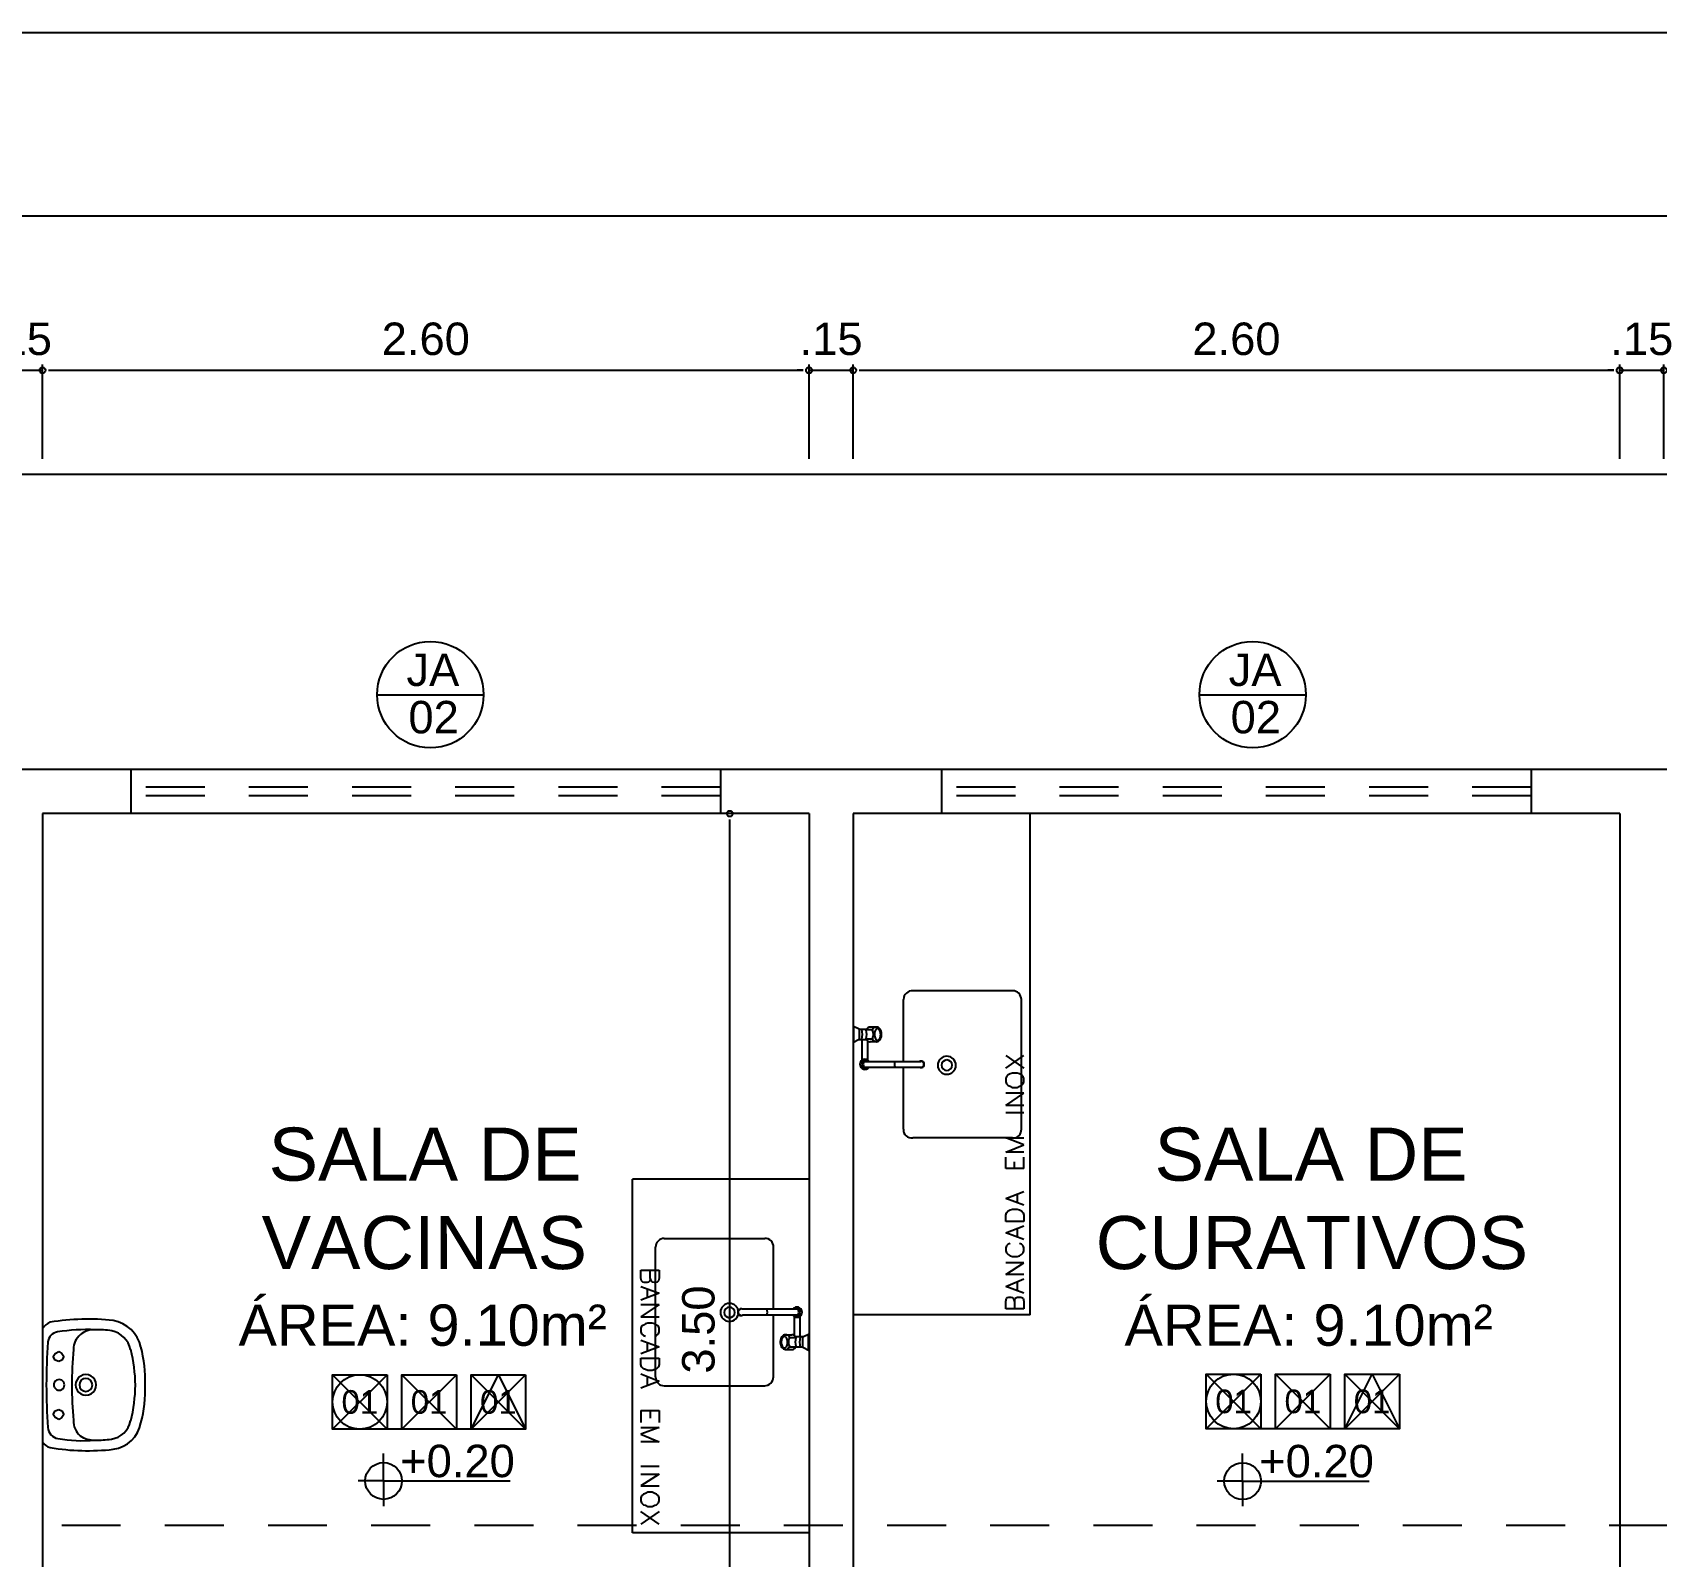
# Model space of a CAD drawing. Header units: millimetres. Extents: x 2125 to 3408, y 1171 to 1686.
# Drawn here: x 2446.72 to 2452.23, y 1451.93 to 1457.1 of the extents above; entities that cross this region are included whole.
import ezdxf
from ezdxf.enums import TextEntityAlignment as Align

# ---------------------------------------------------------------- set-up
doc = ezdxf.new("R2010")
doc.units = ezdxf.units.MM
doc.linetypes.add('CONTORNO_QUADRO_T', pattern=[0.35, 0.2, -0.15])
for name, color, linetype in [('APCOZ', 7, 'Continuous'), ('APCOZ-I', 251, 'Continuous'), ('at_Entity', 7, 'Continuous'), ('CALÇADA', 252, 'Continuous'), ('cotas', 7, 'Continuous'), ('ESQUADRIA', 3, 'Continuous'), ('JANELA2', 1, 'Continuous'), ('Layout_Equipamentos', 7, 'Continuous'), ('linha de corte', 1, 'Continuous'), ('PAREDE', 4, 'Continuous'), ('TEXTO01', 7, 'Continuous'), ('TEXTO02', 3, 'Continuous'), ('TEXTO03', 2, 'Continuous'), ('TEXTO_ESP_FORRO', 62, 'Continuous'), ('TEXTO_ESP_PAREDES', 10, 'Continuous'), ('TEXTO_ESP_PISO', 150, 'Continuous')]:
    doc.layers.add(name, color=color, linetype=linetype)
doc.styles.add('ARIAL', font='sanss___.ttf')
doc.styles.add('ROMANS', font='arial.ttf')
doc.styles.add('TEXTO1', font='swissko.ttf', dxfattribs={"width": 0.6, "height": 0.1})
doc.dimstyles.new('ESCALA75', dxfattribs={"dimtxt": 0.11, "dimasz": 0.02, "dimexe": 0.02, "dimexo": 0.04, "dimgap": 0.05, "dimtad": 1, "dimzin": 4, "dimdsep": 46, "dimtxsty": 'ROMANS', "dimblk1": 'PPC', "dimblk2": 'PPC', "dimsah": 1, "dimcen": 0.02, "dimclrd": 7, "dimclre": 7, "dimclrt": 3, "dimazin": 1, "dimtfac": 1, "dimtix": 1, "dimtmove": 0, "dimatfit": 3, "dimldrblk": 'PPC', "dimfxl": 0, "dimtolj": 1, "dimtzin": 12, "dimarcsym": 0})

# ---------------------------------------------------------------- blocks, each defined once
blk = doc.blocks.new('PPC')
at = {"color": 2}
blk.add_circle((0, 0), 0.5, dxfattribs=at)
blk = doc.blocks.new('*D832')
at = {"layer": 'cotas', "color": 7, "lineweight": -2, "transparency": 16777216}
for p, q in [((2446.6079, 1455.6546), (2446.6079, 1455.9746)), ((2446.7579, 1455.6546), (2446.7579, 1455.9746)), ((2446.5879, 1455.9546), (2446.5679, 1455.9546)), ((2446.6079, 1455.9546), (2446.7579, 1455.9546)), ((2446.7779, 1455.9546), (2446.7979, 1455.9546))]:
    blk.add_line(p, q, dxfattribs=at)
at = {"layer": 'DEFPOINTS', "color": 0, "transparency": 16777216}
for p in [(2446.7579, 1455.9546), (2446.6079, 1455.5544), (2446.7579, 1455.5544)]:
    blk.add_point(p, dxfattribs=at)
at = {"layer": 'cotas', "color": 7, "lineweight": -2, "transparency": 16777216, "xscale": 0.02, "yscale": 0.02, "zscale": 0.02}
blk.add_blockref('PPC', (2446.6079, 1455.9546), dxfattribs=at)
at = {"layer": 'cotas', "color": 7, "lineweight": -2, "transparency": 16777216, "xscale": 0.02, "yscale": 0.02, "zscale": 0.02, "rotation": 180}
blk.add_blockref('PPC', (2446.7579, 1455.9546), dxfattribs=at)
at = {"layer": 'cotas', "color": 3, "transparency": 16777216, "insert": (2446.6829, 1456.0607), "char_height": 0.11, "attachment_point": 5, "style": 'ROMANS'}
blk.add_mtext('\\A1;.15', dxfattribs=at)
blk = doc.blocks.new('*D833')
at = {"layer": 'cotas', "color": 7, "lineweight": -2, "transparency": 16777216}
for p, q in [((2446.7579, 1455.6546), (2446.7579, 1455.9746)), ((2449.3579, 1455.6546), (2449.3579, 1455.9746)), ((2446.7779, 1455.9546), (2449.3379, 1455.9546))]:
    blk.add_line(p, q, dxfattribs=at)
at = {"layer": 'DEFPOINTS', "color": 0, "transparency": 16777216}
for p in [(2449.3579, 1455.9546), (2446.7579, 1455.5544), (2449.3579, 1455.5544)]:
    blk.add_point(p, dxfattribs=at)
at = {"layer": 'cotas', "color": 7, "lineweight": -2, "transparency": 16777216, "xscale": 0.02, "yscale": 0.02, "zscale": 0.02, "rotation": 180}
blk.add_blockref('PPC', (2446.7579, 1455.9546), dxfattribs=at)
at = {"layer": 'cotas', "color": 7, "lineweight": -2, "transparency": 16777216, "xscale": 0.02, "yscale": 0.02, "zscale": 0.02}
blk.add_blockref('PPC', (2449.3579, 1455.9546), dxfattribs=at)
at = {"layer": 'cotas', "color": 3, "transparency": 16777216, "insert": (2448.0579, 1456.0607), "char_height": 0.11, "attachment_point": 5, "style": 'ROMANS'}
blk.add_mtext('\\A1;2.60', dxfattribs=at)
blk = doc.blocks.new('*D834')
at = {"layer": 'cotas', "color": 7, "lineweight": -2, "transparency": 16777216}
for p, q in [((2449.3579, 1455.6546), (2449.3579, 1455.9746)), ((2449.5079, 1455.6546), (2449.5079, 1455.9746)), ((2449.3379, 1455.9546), (2449.3179, 1455.9546)), ((2449.3579, 1455.9546), (2449.5079, 1455.9546)), ((2449.5279, 1455.9546), (2449.5479, 1455.9546))]:
    blk.add_line(p, q, dxfattribs=at)
at = {"layer": 'DEFPOINTS', "color": 0, "transparency": 16777216}
for p in [(2449.5079, 1455.9546), (2449.3579, 1455.5544), (2449.5079, 1455.5544)]:
    blk.add_point(p, dxfattribs=at)
at = {"layer": 'cotas', "color": 7, "lineweight": -2, "transparency": 16777216, "xscale": 0.02, "yscale": 0.02, "zscale": 0.02}
blk.add_blockref('PPC', (2449.3579, 1455.9546), dxfattribs=at)
at = {"layer": 'cotas', "color": 7, "lineweight": -2, "transparency": 16777216, "xscale": 0.02, "yscale": 0.02, "zscale": 0.02, "rotation": 180}
blk.add_blockref('PPC', (2449.5079, 1455.9546), dxfattribs=at)
at = {"layer": 'cotas', "color": 3, "transparency": 16777216, "insert": (2449.4329, 1456.0607), "char_height": 0.11, "attachment_point": 5, "style": 'ROMANS'}
blk.add_mtext('\\A1;.15', dxfattribs=at)
blk = doc.blocks.new('*D835')
at = {"layer": 'cotas', "color": 7, "lineweight": -2, "transparency": 16777216}
for p, q in [((2449.5079, 1455.6546), (2449.5079, 1455.9746)), ((2452.1079, 1455.6546), (2452.1079, 1455.9746)), ((2449.5279, 1455.9546), (2452.0879, 1455.9546))]:
    blk.add_line(p, q, dxfattribs=at)
at = {"layer": 'DEFPOINTS', "color": 0, "transparency": 16777216}
for p in [(2452.1079, 1455.9546), (2449.5079, 1455.5544), (2452.1079, 1455.5544)]:
    blk.add_point(p, dxfattribs=at)
at = {"layer": 'cotas', "color": 7, "lineweight": -2, "transparency": 16777216, "xscale": 0.02, "yscale": 0.02, "zscale": 0.02, "rotation": 180}
blk.add_blockref('PPC', (2449.5079, 1455.9546), dxfattribs=at)
at = {"layer": 'cotas', "color": 7, "lineweight": -2, "transparency": 16777216, "xscale": 0.02, "yscale": 0.02, "zscale": 0.02}
blk.add_blockref('PPC', (2452.1079, 1455.9546), dxfattribs=at)
at = {"layer": 'cotas', "color": 3, "transparency": 16777216, "insert": (2450.8079, 1456.0607), "char_height": 0.11, "attachment_point": 5, "style": 'ROMANS'}
blk.add_mtext('\\A1;2.60', dxfattribs=at)
blk = doc.blocks.new('*D836')
at = {"layer": 'cotas', "color": 7, "lineweight": -2, "transparency": 16777216}
for p, q in [((2452.1079, 1455.6546), (2452.1079, 1455.9746)), ((2452.2579, 1455.6546), (2452.2579, 1455.9746)), ((2452.0879, 1455.9546), (2452.0679, 1455.9546)), ((2452.1079, 1455.9546), (2452.2579, 1455.9546)), ((2452.2779, 1455.9546), (2452.2979, 1455.9546))]:
    blk.add_line(p, q, dxfattribs=at)
at = {"layer": 'DEFPOINTS', "color": 0, "transparency": 16777216}
for p in [(2452.2579, 1455.9546), (2452.1079, 1455.5544), (2452.2579, 1455.5544)]:
    blk.add_point(p, dxfattribs=at)
at = {"layer": 'cotas', "color": 7, "lineweight": -2, "transparency": 16777216, "xscale": 0.02, "yscale": 0.02, "zscale": 0.02}
blk.add_blockref('PPC', (2452.1079, 1455.9546), dxfattribs=at)
at = {"layer": 'cotas', "color": 7, "lineweight": -2, "transparency": 16777216, "xscale": 0.02, "yscale": 0.02, "zscale": 0.02, "rotation": 180}
blk.add_blockref('PPC', (2452.2579, 1455.9546), dxfattribs=at)
at = {"layer": 'cotas', "color": 3, "transparency": 16777216, "insert": (2452.1829, 1456.0607), "char_height": 0.11, "attachment_point": 5, "style": 'ROMANS'}
blk.add_mtext('\\A1;.15', dxfattribs=at)
blk = doc.blocks.new('*D932')
at = {"layer": 'cotas', "color": 7, "lineweight": -2, "transparency": 16777216}
for p, q in [((2449.3179, 1454.4506), (2449.0694, 1454.4506)), ((2449.0894, 1450.9706), (2449.0894, 1454.4306)), ((2449.3179, 1450.9506), (2449.0694, 1450.9506))]:
    blk.add_line(p, q, dxfattribs=at)
at = {"layer": 'DEFPOINTS', "color": 0, "transparency": 16777216}
for p in [(2449.0894, 1454.4506), (2449.3579, 1454.4506), (2449.3579, 1450.9506)]:
    blk.add_point(p, dxfattribs=at)
at = {"layer": 'cotas', "color": 7, "lineweight": -2, "transparency": 16777216, "xscale": 0.02, "yscale": 0.02, "zscale": 0.02}
for p, rotation in [((2449.0894, 1454.4506), 90), ((2449.0894, 1450.9506), 270)]:
    blk.add_blockref('PPC', p, dxfattribs=dict(at, rotation=rotation))
at = {"layer": 'cotas', "color": 3, "transparency": 16777216, "insert": (2448.9832, 1452.7006), "char_height": 0.11, "attachment_point": 5, "rotation": 90, "style": 'ROMANS'}
blk.add_mtext('\\A1;3.50', dxfattribs=at)
blk = doc.blocks.new('Esp_Pis_Par_For_Esc100')
at = {"layer": 'DEFPOINTS'}
for p, q in [((0, 0.37), (0.37, 0)), ((0.37, 0.37), (0, 0)), ((0.47, 0.37), (0.84, 0)), ((0.84, 0.37), (0.47, 0)), ((0.94, 0.37), (1.31, 0)), ((1.31, 0.37), (0.94, 0)), ((0.47, 0), (0.37, 0)), ((0.94, 0), (0.84, 0))]:
    blk.add_line(p, q, dxfattribs=at)
for points in [[(0.37, 0.37), (0.37, 0), (0, 0), (0, 0.37)], [(1.31, 0.37), (1.31, 0), (0.94, 0), (0.94, 0.37)]]:
    blk.add_lwpolyline(points, close=True, dxfattribs=at)
at = {"layer": 'TEXTO_ESP_FORRO'}
blk.add_lwpolyline([(0.94, 0), (1.125, 0.37), (1.31, 0)], close=True, dxfattribs=at)
at = {"layer": 'TEXTO_ESP_PAREDES'}
blk.add_lwpolyline([(0.84, 0.37), (0.84, 0), (0.47, 0), (0.47, 0.37)], close=True, dxfattribs=at)
at = {"layer": 'TEXTO_ESP_PISO'}
blk.add_circle((0.185, 0.185), 0.185, dxfattribs=at)
at = {"layer": 'TEXTO_ESP_FORRO', "color": 3, "linetype": 'ByBlock', "style": 'ARIAL', "text_generation_flag": 6}
blk.add_attdef('FOR', text='', height=0.16, rotation=180, dxfattribs=at).set_placement((1.125, 0.185), align=Align.MIDDLE_CENTER)
at = {"layer": 'TEXTO_ESP_PAREDES', "color": 3, "linetype": 'ByBlock', "ltscale": 0.0001, "style": 'ARIAL', "text_generation_flag": 6}
blk.add_attdef('PAR', text='', height=0.16, rotation=180, dxfattribs=at).set_placement((0.655, 0.185), align=Align.MIDDLE_CENTER)
at = {"layer": 'TEXTO_ESP_PISO', "color": 3, "linetype": 'ByBlock', "style": 'ARIAL', "text_generation_flag": 6}
blk.add_attdef('PIS', text='', height=0.16, rotation=180, dxfattribs=at).set_placement((0.185, 0.185), align=Align.MIDDLE_CENTER)
blk = doc.blocks.new('*D951')
at = {"layer": 'cotas', "color": 7, "lineweight": -2, "transparency": 16777216}
for p, q in [((2416.6079, 1456.1788), (2416.6079, 1456.4988)), ((2416.6279, 1456.4788), (2461.3879, 1456.4788)), ((2461.4079, 1456.1788), (2461.4079, 1456.4988))]:
    blk.add_line(p, q, dxfattribs=at)
at = {"layer": 'DEFPOINTS', "color": 0, "transparency": 16777216}
for p in [(2461.4079, 1456.4788), (2416.6079, 1454.6006), (2461.4079, 1454.6006)]:
    blk.add_point(p, dxfattribs=at)
at = {"layer": 'cotas', "color": 7, "lineweight": -2, "transparency": 16777216, "xscale": 0.02, "yscale": 0.02, "zscale": 0.02, "rotation": 180}
blk.add_blockref('PPC', (2416.6079, 1456.4788), dxfattribs=at)
at = {"layer": 'cotas', "color": 7, "lineweight": -2, "transparency": 16777216, "xscale": 0.02, "yscale": 0.02, "zscale": 0.02}
blk.add_blockref('PPC', (2461.4079, 1456.4788), dxfattribs=at)
at = {"layer": 'cotas', "color": 3, "transparency": 16777216, "insert": (2439.0079, 1456.585), "char_height": 0.11, "attachment_point": 5, "style": 'ROMANS'}
blk.add_mtext('\\A1;44.80', dxfattribs=at)
blk = doc.blocks.new('new block12')
at = {"layer": 'at_Entity', "color": 0}
for p, q in [((-0.1143, 0.055), (-0.1079, 0.0656)), ((-0.1079, 0.0656), (-0.0973, 0.0719)), ((-0.0973, 0.0719), (-0.0846, 0.0656)), ((-0.0846, 0.0656), (-0.0804, 0.055)), ((0.0825, 0.055), (0.0868, 0.0656)), ((0.0868, 0.0656), (0.0995, 0.0719)), ((0.0995, 0.0719), (0.11, 0.0656)), ((0.11, 0.0656), (0.1164, 0.055)), ((-0.1904, 0), (0, 0)), ((-0.1079, 0.0423), (-0.1143, 0.055)), ((-0.0973, 0.036), (-0.1079, 0.0423)), ((-0.0846, 0.0423), (-0.0973, 0.036)), ((-0.0804, 0.055), (-0.0846, 0.0423)), ((-0.0635, 0), (0.1248, 0)), ((0, 0), (0.1926, 0)), ((0.0868, 0.0423), (0.0825, 0.055)), ((0.0995, 0.036), (0.0868, 0.0423)), ((0.11, 0.0423), (0.0995, 0.036)), ((0.1164, 0.055), (0.11, 0.0423))]:
    blk.add_line(p, q, dxfattribs=at)
for centre, radius, start, end in [((-0.1037, 0.2192), 0.1175, 102.514, 169.9443), ((-0.0119, -0.1249), 0.4735, 88.698, 104.4219), ((0.0099, -0.1255), 0.4741, 75.6368, 91.3415), ((0.1075, 0.2249), 0.1107, 7.7196, 79.5925), ((-0.1021, 0.2163), 0.0847, 102.9461, 167.2809), ((0.0138, -0.2613), 0.5766, 91.3524, 103.5038), ((-0.0133, -0.2572), 0.5725, 76.4579, 88.6966), ((0.1052, 0.222), 0.0784, 8.4194, 78.3837), ((0.5296, 0.1532), 0.7539, 173.4134, 189.6929), ((0.1228, 0.188), 0.311, 171.3221, 181.8265), ((-0.1329, 0.1882), 0.3189, 357.9946, 8.1696), ((-0.5309, 0.1535), 0.7531, 350.2791, 6.5765), ((0.4249, 0.1494), 0.6136, 177.3231, 189.2415), ((-0.1166, 0.1739), 0.0716, 176.6025, 219.5997), ((-0.0011, 0.1471), 0.0349, 90, 149.9929), ((-0.0011, 0.1471), 0.0222, 90, 180), ((-0.0011, 0.1471), 0.0349, 29.9968, 89.9993), ((-0.0011, 0.1471), 0.0222, 360, 90), ((0.1078, 0.1732), 0.0781, 324.6525, 2.8394), ((-0.2623, 0.1317), 0.4504, 349.782, 5.7972), ((-0.1209, 0.1714), 0.0667, 220.3438, 269.4487), ((-0.0011, 0.1471), 0.0349, 150.0032, 209.9968), ((-0.0011, 0.1471), 0.0349, 209.9968, 269.9993), ((-0.0011, 0.1471), 0.0222, 180, 270), ((-0.0011, 0.1471), 0.0222, 270.0097, 360), ((-0.0011, 0.1471), 0.0349, 270, 329.9929), ((-0.0011, 0.1471), 0.0349, 330.0032, 29.9968), ((0.1226, 0.1679), 0.0631, 266.7732, 320.7547), ((0.0021, 1.5743), 1.4748, 265.1896, 269.9391), ((-0.0011, 0.0561), 0.018, 150.0128, 209.9872), ((-0.0011, 0.0561), 0.018, 90, 150.0398), ((-0.001, 0.0561), 0.018, 30.0191, 90.0367), ((-0.001, 1.4521), 1.3526, 270.0208, 275.0951), ((-0.0011, 0.0561), 0.018, 330.0128, 29.9872), ((-0.1647, 0.0446), 0.0522, 200.5417, 238.93), ((-0.1427, 0.0567), 0.0385, 188.7558, 265.6127), ((-0.0074, 1.7284), 1.7156, 265.3753, 270.2103), ((-0.0011, 0.0561), 0.018, 210.0191, 270.0367), ((-0.0011, 0.0561), 0.018, 270, 330.0398), ((-0.0011, 1.8918), 1.879, 270, 274.4144), ((0.1414, 0.0585), 0.0402, 273.114, 350.3928), ((0.1736, 0.034), 0.0386, 297.8673, 348.5693)]:
    blk.add_arc(centre, radius, start, end, dxfattribs=at)
blk = doc.blocks.new('new block25')
blk.add_line((0, 0), (-0.5989, 0))
at = {"layer": 'APCOZ'}
for p, q in [((-0.0548, -0.4411), (-0.2258, -0.4411)), ((-0.0548, -0.4611), (-0.2258, -0.4611)), ((-0.0507, -0.4651), (-0.0507, -0.5299)), ((-0.0307, -0.4651), (-0.0307, -0.535)), ((-0.0798, -0.5276), (-0.0582, -0.5276)), ((-0.0215, -0.535), (-0.0307, -0.535)), ((-0.0215, -0.535), (0, -0.5242)), ((-0.0798, -0.5776), (-0.0582, -0.5776)), ((-0.0215, -0.5702), (-0.0457, -0.5702)), ((-0.0215, -0.5702), (0, -0.5809))]:
    blk.add_line(p, q, dxfattribs=at)
at = {"layer": 'APCOZ', "linetype": 'Continuous'}
for points in [[(-0.0802, -0.5276, 0), (-0.0834, -0.5281, 0), (-0.0865, -0.5294, 0), (-0.0893, -0.5315, 0), (-0.0918, -0.5343, 0), (-0.094, -0.5377, 0), (-0.0956, -0.5416, 0), (-0.0968, -0.5458, 0), (-0.0973, -0.5503, 0), (-0.0973, -0.5548, 0), (-0.0968, -0.5593, 0), (-0.0956, -0.5635, 0), (-0.094, -0.5674, 0), (-0.0918, -0.5708, 0), (-0.0893, -0.5736, 0), (-0.0865, -0.5757, 0), (-0.0834, -0.577, 0), (-0.0802, -0.5776, 0)], [(-0.0507, -0.5299, 0), (-0.0522, -0.5291, 0), (-0.0536, -0.5284, 0), (-0.0551, -0.5279, 0), (-0.0566, -0.5277, 0), (-0.0582, -0.5276, 0)], [(-0.0582, -0.5776, 0), (-0.0554, -0.5773, 0), (-0.0527, -0.5763, 0), (-0.0501, -0.5748, 0), (-0.0478, -0.5727, 0), (-0.0457, -0.5702, 0)]]:
    blk.add_polyline3d(points, dxfattribs=at)
at = {"layer": 'APCOZ'}
for centre, radius, start, end in [((-0.2307, -0.4511), 0.0112, 63.7208, 296.2792), ((-0.0407, -0.4511), 0.0173, 125.4187, 144.5813), ((-0.0407, -0.4511), 0.0173, 54.5813, 125.4187), ((-0.0407, -0.4511), 0.0173, 305.4187, 54.5813), ((-0.0407, -0.4511), 0.0173, 215.4187, 234.5813)]:
    blk.add_arc(centre, radius, start, end, dxfattribs=at)
at = {"layer": 'APCOZ-I'}
for p, q in [((-0.0371, -0.4411), (-0.0548, -0.4411)), ((-0.0371, -0.4611), (-0.0548, -0.4611)), ((-0.066, -0.5369), (-0.0446, -0.5369)), ((-0.0307, -0.535), (-0.0457, -0.535)), ((-0.0215, -0.5702), (-0.0215, -0.535)), ((-0.066, -0.5682), (-0.0446, -0.5682))]:
    blk.add_line(p, q, dxfattribs=at)
at = {"layer": 'APCOZ-I', "linetype": 'Continuous'}
for points in [[(-0.0834, -0.572, 0), (-0.0812, -0.5716, 0), (-0.0792, -0.5705, 0), (-0.0773, -0.5685, 0), (-0.0756, -0.566, 0), (-0.0743, -0.5629, 0), (-0.0734, -0.5593, 0), (-0.0728, -0.5555, 0), (-0.0727, -0.5516, 0), (-0.073, -0.5477, 0), (-0.0738, -0.544, 0), (-0.0749, -0.5406, 0), (-0.0764, -0.5378, 0), (-0.0782, -0.5355, 0), (-0.0802, -0.534, 0), (-0.0823, -0.5332, 0), (-0.0845, -0.5332, 0), (-0.0866, -0.534, 0), (-0.0886, -0.5355, 0), (-0.0903, -0.5378, 0), (-0.0918, -0.5406, 0), (-0.093, -0.544, 0), (-0.0937, -0.5477, 0), (-0.0941, -0.5516, 0), (-0.0939, -0.5555, 0), (-0.0934, -0.5593, 0), (-0.0925, -0.5629, 0), (-0.0911, -0.566, 0), (-0.0895, -0.5685, 0), (-0.0876, -0.5705, 0), (-0.0855, -0.5716, 0), (-0.0834, -0.572, 0)], [(-0.0666, -0.5359, 0), (-0.0688, -0.533, 0), (-0.0712, -0.5307, 0), (-0.0739, -0.529, 0), (-0.0768, -0.5279, 0), (-0.0798, -0.5276, 0)], [(-0.0457, -0.535, 0), (-0.0466, -0.5338, 0), (-0.0475, -0.5326, 0), (-0.0486, -0.5316, 0), (-0.0496, -0.5307, 0), (-0.0507, -0.5299, 0)], [(-0.0449, -0.5361, 0), (-0.045, -0.5359, 0), (-0.0452, -0.5357, 0), (-0.0453, -0.5354, 0), (-0.0455, -0.5352, 0), (-0.0457, -0.535, 0)], [(-0.0802, -0.5776, 0), (-0.0772, -0.5773, 0), (-0.0742, -0.5763, 0), (-0.0714, -0.5746, 0), (-0.0688, -0.5722, 0), (-0.0666, -0.5692, 0)], [(-0.0457, -0.5702, 0), (-0.0455, -0.5699, 0), (-0.0453, -0.5697, 0), (-0.0452, -0.5695, 0), (-0.045, -0.5692, 0), (-0.0449, -0.569, 0)]]:
    blk.add_polyline3d(points, dxfattribs=at)
at = {"layer": 'APCOZ-I'}
for centre, radius, start, end in [((-0.0407, -0.4511), 0.0126, 232.2518, 127.7482), ((-0.2307, -0.4511), 0.01, 90, 270), ((-0.1643, -0.4511), 0.0233, 334.5555, 25.4445), ((-0.0407, -0.4511), 0.0173, 234.5813, 305.4187), ((-0.0582, -0.4511), 0.0233, 334.5555, 25.4445), ((-0.0364, -0.5526), 0.0335, 153.9749, 206.0251), ((-0.0683, -0.537), 0.002, 333.9749, 32.1559), ((0.0082, -0.5526), 0.0549, 164.3139, 195.6861), ((-0.0466, -0.5372), 0.002, 344.314, 31.5675), ((0.0495, -0.5526), 0.0816, 167.5382, 192.4618), ((0.2752, -0.5526), 0.2786, 174.3752, 185.6248), ((-0.0683, -0.5681), 0.002, 327.8441, 26.0251), ((-0.0466, -0.5679), 0.002, 328.4325, 15.6861)]:
    blk.add_arc(centre, radius, start, end, dxfattribs=at)
at = {"layer": 'at_Entity', "color": 0}
for p, q in [((-0.5989, -1.2), (-0.5989, 0)), ((-0.4909, -0.2012), (-0.1502, -0.2012)), ((-0.5206, -0.671), (-0.5206, -0.2308)), ((-0.1206, -0.4411), (-0.1206, -0.2308)), ((-0.57, -0.3361), (-0.57, -0.3085)), ((-0.57, -0.3085), (-0.5086, -0.3085)), ((-0.5383, -0.3361), (-0.5383, -0.3085)), ((-0.5086, -0.3085), (-0.5086, -0.3361)), ((-0.5679, -0.3445), (-0.57, -0.3361)), ((-0.57, -0.3636), (-0.5086, -0.3868)), ((-0.5637, -0.3488), (-0.5679, -0.3445)), ((-0.5594, -0.3509), (-0.5637, -0.3488)), ((-0.5488, -0.3509), (-0.5594, -0.3509)), ((-0.5446, -0.3488), (-0.5488, -0.3509)), ((-0.5488, -0.372), (-0.5488, -0.4017)), ((-0.5404, -0.3445), (-0.5446, -0.3488)), ((-0.5383, -0.3361), (-0.5404, -0.3445)), ((-0.534, -0.3445), (-0.5383, -0.3361)), ((-0.5319, -0.3488), (-0.534, -0.3445)), ((-0.5256, -0.3509), (-0.5319, -0.3488)), ((-0.5192, -0.3509), (-0.5256, -0.3509)), ((-0.515, -0.3488), (-0.5192, -0.3509)), ((-0.5107, -0.3445), (-0.515, -0.3488)), ((-0.5086, -0.3361), (-0.5107, -0.3445)), ((-0.5086, -0.3868), (-0.57, -0.4101)), ((-0.57, -0.4249), (-0.5086, -0.4249)), ((-0.5086, -0.4249), (-0.57, -0.4673)), ((-0.57, -0.4673), (-0.5086, -0.4673)), ((-0.5615, -0.4948), (-0.5679, -0.499)), ((-0.5552, -0.4905), (-0.5615, -0.4948)), ((-0.5467, -0.4884), (-0.5552, -0.4905)), ((-0.5319, -0.4884), (-0.5467, -0.4884)), ((-0.5234, -0.4905), (-0.5319, -0.4884)), ((-0.5171, -0.4948), (-0.5234, -0.4905)), ((-0.5107, -0.499), (-0.5171, -0.4948)), ((-0.1206, -0.671), (-0.1206, -0.4611)), ((-0.5679, -0.499), (-0.57, -0.5053)), ((-0.57, -0.5053), (-0.57, -0.518)), ((-0.57, -0.518), (-0.5679, -0.5244)), ((-0.57, -0.5455), (-0.5086, -0.5688)), ((-0.5679, -0.5244), (-0.5615, -0.5307)), ((-0.5615, -0.5307), (-0.5552, -0.5328)), ((-0.5234, -0.5328), (-0.5171, -0.5307)), ((-0.5171, -0.5307), (-0.5107, -0.5244)), ((-0.5086, -0.5053), (-0.5107, -0.499)), ((-0.5107, -0.5244), (-0.5086, -0.518)), ((-0.5086, -0.518), (-0.5086, -0.5053)), ((-0.5086, -0.5688), (-0.57, -0.5921)), ((-0.5488, -0.554), (-0.5488, -0.5836)), ((-0.57, -0.6069), (-0.5086, -0.6069)), ((-0.57, -0.6281), (-0.57, -0.6069)), ((-0.5679, -0.6365), (-0.57, -0.6281)), ((-0.57, -0.6598), (-0.5086, -0.6852)), ((-0.5615, -0.6429), (-0.5679, -0.6365)), ((-0.5552, -0.645), (-0.5615, -0.6429)), ((-0.5467, -0.6492), (-0.5552, -0.645)), ((-0.5319, -0.6492), (-0.5467, -0.6492)), ((-0.5234, -0.645), (-0.5319, -0.6492)), ((-0.5171, -0.6429), (-0.5234, -0.645)), ((-0.5107, -0.6365), (-0.5171, -0.6429)), ((-0.5086, -0.6281), (-0.5107, -0.6365)), ((-0.5086, -0.6069), (-0.5086, -0.6281)), ((-0.5086, -0.6852), (-0.57, -0.7085)), ((-0.5488, -0.6704), (-0.5488, -0.7)), ((-0.4909, -0.7006), (-0.1502, -0.7006)), ((-0.57, -0.7847), (-0.5086, -0.7847)), ((-0.57, -0.7847), (-0.57, -0.8249)), ((-0.5383, -0.7847), (-0.5383, -0.8101)), ((-0.5086, -0.7847), (-0.5086, -0.8249)), ((-0.57, -0.8418), (-0.5086, -0.8418)), ((-0.5086, -0.8418), (-0.57, -0.8651)), ((-0.57, -0.8651), (-0.5086, -0.8905)), ((-0.5086, -0.8905), (-0.57, -0.8905)), ((-0.5086, -0.9751), (-0.57, -0.9751)), ((-0.57, -1.0005), (-0.5086, -1.0005)), ((-0.5086, -1.0005), (-0.57, -1.0407)), ((-0.57, -1.0407), (-0.5086, -1.0407)), ((-0.5679, -1.0746), (-0.57, -1.0809)), ((-0.57, -1.0809), (-0.57, -1.0915)), ((-0.57, -1.0915), (-0.5679, -1.0978)), ((-0.5615, -1.0682), (-0.5679, -1.0746)), ((-0.5679, -1.0978), (-0.5615, -1.1042)), ((-0.5552, -1.0661), (-0.5615, -1.0682)), ((-0.5467, -1.0619), (-0.5552, -1.0661)), ((-0.5319, -1.0619), (-0.5467, -1.0619)), ((-0.5234, -1.0661), (-0.5319, -1.0619)), ((-0.5171, -1.0682), (-0.5234, -1.0661)), ((-0.5107, -1.0746), (-0.5171, -1.0682)), ((-0.5171, -1.1042), (-0.5107, -1.0978)), ((-0.5086, -1.0809), (-0.5107, -1.0746)), ((-0.5107, -1.0978), (-0.5086, -1.0915)), ((-0.5086, -1.0915), (-0.5086, -1.0809)), ((-0.5086, -1.1275), (-0.57, -1.1698)), ((-0.5086, -1.1698), (-0.57, -1.1275)), ((-0.5615, -1.1042), (-0.5552, -1.1063)), ((-0.5552, -1.1063), (-0.5467, -1.1105)), ((-0.5467, -1.1105), (-0.5319, -1.1105)), ((-0.5319, -1.1105), (-0.5234, -1.1063)), ((-0.5234, -1.1063), (-0.5171, -1.1042)), ((0, -1.2), (-0.5989, -1.2))]:
    blk.add_line(p, q, dxfattribs=at)
for centre, radius, start, end in [((-0.4917, -0.2301), 0.0289, 88.5161, 181.4839), ((-0.1478, -0.2284), 0.0273, 354.9724, 95.0276), ((-0.2698, -0.4519), 0.0307, 90, 180), ((-0.2698, -0.4519), 0.018, 90, 180), ((-0.2698, -0.4519), 0.0307, 360, 90), ((-0.2698, -0.4519), 0.018, 360, 90), ((-0.2698, -0.4519), 0.0307, 180, 270), ((-0.2698, -0.4519), 0.018, 180, 270), ((-0.2698, -0.4519), 0.018, 270, 0), ((-0.2698, -0.4519), 0.0307, 270, 0), ((-0.4917, -0.6717), 0.0289, 178.5159, 271.4841), ((-0.1513, -0.6699), 0.0307, 270, 0)]:
    blk.add_arc(centre, radius, start, end, dxfattribs=at)
blk = doc.blocks.new('new block16')
at = {"layer": 'APCOZ'}
for p, q in [((-0.5794, 0.9688), (-0.601, 0.9796)), ((-0.5794, 0.9688), (-0.5553, 0.9688)), ((-0.5212, 0.9762), (-0.5428, 0.9762)), ((-0.5794, 0.9336), (-0.601, 0.9228)), ((-0.5794, 0.9336), (-0.5702, 0.9336)), ((-0.5702, 0.8638), (-0.5702, 0.9336)), ((-0.5502, 0.8638), (-0.5502, 0.9285)), ((-0.5212, 0.9262), (-0.5428, 0.9262)), ((-0.5462, 0.8597), (-0.3752, 0.8597)), ((-0.5462, 0.8397), (-0.3752, 0.8397))]:
    blk.add_line(p, q, dxfattribs=at)
at = {"layer": 'APCOZ', "linetype": 'Continuous'}
for points in [[(-0.5428, 0.9762, 0), (-0.5456, 0.9759, 0), (-0.5483, 0.975, 0), (-0.5508, 0.9734, 0), (-0.5532, 0.9714, 0), (-0.5553, 0.9688, 0)], [(-0.5207, 0.9262, 0), (-0.5175, 0.9267, 0), (-0.5145, 0.9281, 0), (-0.5117, 0.9302, 0), (-0.5091, 0.933, 0), (-0.507, 0.9363, 0), (-0.5053, 0.9402, 0), (-0.5042, 0.9445, 0), (-0.5036, 0.9489, 0), (-0.5036, 0.9535, 0), (-0.5042, 0.9579, 0), (-0.5053, 0.9622, 0), (-0.507, 0.966, 0), (-0.5091, 0.9694, 0), (-0.5117, 0.9722, 0), (-0.5145, 0.9743, 0), (-0.5175, 0.9757, 0), (-0.5207, 0.9762, 0)], [(-0.5502, 0.9285, 0), (-0.5488, 0.9277, 0), (-0.5473, 0.927, 0), (-0.5458, 0.9266, 0), (-0.5443, 0.9263, 0), (-0.5428, 0.9262, 0)]]:
    blk.add_polyline3d(points, dxfattribs=at)
at = {"layer": 'APCOZ'}
for centre, radius, start, end in [((-0.5602, 0.8497), 0.0173, 125.4187, 234.5813), ((-0.5602, 0.8497), 0.0173, 234.5813, 305.4187), ((-0.5602, 0.8497), 0.0173, 35.4187, 54.5813), ((-0.5602, 0.8497), 0.0173, 305.4187, 324.5813), ((-0.3702, 0.8497), 0.0112, 243.7208, 116.2792)]:
    blk.add_arc(centre, radius, start, end, dxfattribs=at)
at = {"layer": 'APCOZ-I'}
for p, q in [((-0.5794, 0.9688), (-0.5794, 0.9336)), ((-0.5349, 0.9668), (-0.5564, 0.9668)), ((-0.5702, 0.9336), (-0.5553, 0.9336)), ((-0.5349, 0.9355), (-0.5564, 0.9355)), ((-0.5638, 0.8597), (-0.5462, 0.8597)), ((-0.5638, 0.8397), (-0.5462, 0.8397)), ((-0.3752, 0.8597), (-0.3702, 0.8597)), ((-0.3752, 0.8397), (-0.3702, 0.8397))]:
    blk.add_line(p, q, dxfattribs=at)
at = {"layer": 'APCOZ-I', "linetype": 'Continuous'}
for points in [[(-0.5553, 0.9688, 0), (-0.5555, 0.9686, 0), (-0.5556, 0.9683, 0), (-0.5558, 0.9681, 0), (-0.5559, 0.9679, 0), (-0.5561, 0.9676, 0)], [(-0.5207, 0.9762, 0), (-0.5238, 0.9759, 0), (-0.5268, 0.9749, 0), (-0.5296, 0.9732, 0), (-0.5321, 0.9708, 0), (-0.5343, 0.9678, 0)], [(-0.5176, 0.9707, 0), (-0.5197, 0.9703, 0), (-0.5218, 0.9691, 0), (-0.5237, 0.9672, 0), (-0.5253, 0.9646, 0), (-0.5267, 0.9615, 0), (-0.5276, 0.958, 0), (-0.5281, 0.9541, 0), (-0.5283, 0.9502, 0), (-0.5279, 0.9463, 0), (-0.5272, 0.9426, 0), (-0.526, 0.9393, 0), (-0.5245, 0.9364, 0), (-0.5228, 0.9342, 0), (-0.5208, 0.9326, 0), (-0.5187, 0.9318, 0), (-0.5165, 0.9318, 0), (-0.5144, 0.9326, 0), (-0.5124, 0.9342, 0), (-0.5106, 0.9364, 0), (-0.5091, 0.9393, 0), (-0.508, 0.9426, 0), (-0.5072, 0.9463, 0), (-0.5069, 0.9502, 0), (-0.507, 0.9541, 0), (-0.5076, 0.958, 0), (-0.5085, 0.9615, 0), (-0.5098, 0.9646, 0), (-0.5115, 0.9672, 0), (-0.5134, 0.9691, 0), (-0.5154, 0.9703, 0), (-0.5176, 0.9707, 0)], [(-0.5561, 0.9348, 0), (-0.5559, 0.9345, 0), (-0.5558, 0.9343, 0), (-0.5556, 0.9341, 0), (-0.5555, 0.9338, 0), (-0.5553, 0.9336, 0)], [(-0.5553, 0.9336, 0), (-0.5544, 0.9324, 0), (-0.5534, 0.9313, 0), (-0.5524, 0.9302, 0), (-0.5513, 0.9293, 0), (-0.5502, 0.9285, 0)], [(-0.5343, 0.9346, 0), (-0.5322, 0.9317, 0), (-0.5297, 0.9293, 0), (-0.527, 0.9276, 0), (-0.5241, 0.9266, 0), (-0.5212, 0.9262, 0)]]:
    blk.add_polyline3d(points, dxfattribs=at)
at = {"layer": 'APCOZ-I'}
for centre, radius, start, end in [((-0.8761, 0.9512), 0.2786, 354.3752, 5.6248), ((-0.6505, 0.9512), 0.0816, 347.5382, 12.4618), ((-0.5544, 0.9666), 0.002, 148.4325, 195.6861), ((-0.6091, 0.9512), 0.0549, 344.3139, 15.6861), ((-0.5327, 0.9668), 0.002, 147.8441, 206.0251), ((-0.5645, 0.9512), 0.0335, 333.9749, 26.0251), ((-0.5544, 0.9358), 0.002, 164.314, 211.5675), ((-0.5327, 0.9356), 0.002, 153.9749, 212.1559), ((-0.5602, 0.8497), 0.0126, 52.2518, 307.7482), ((-0.5602, 0.8497), 0.0173, 54.5813, 125.4187), ((-0.5428, 0.8497), 0.0233, 154.5555, 205.4445), ((-0.4367, 0.8497), 0.0233, 154.5555, 205.4445), ((-0.3702, 0.8497), 0.01, 270, 90)]:
    blk.add_arc(centre, radius, start, end, dxfattribs=at)
at = {"layer": 'at_Entity', "color": 0}
for p, q in [((0, 0), (0, 1.7)), ((-0.0593, 1.0994), (-0.3978, 1.0994)), ((-0.0296, 0.6296), (-0.0296, 1.0698)), ((-0.0825, 0.8368), (-0.0212, 0.8791)), ((-0.0825, 0.8791), (-0.0212, 0.8368)), ((-0.0804, 0.8072), (-0.0825, 0.8029)), ((-0.0825, 0.8029), (-0.0825, 0.7902)), ((-0.0825, 0.7902), (-0.0804, 0.7839)), ((-0.0741, 0.8135), (-0.0804, 0.8072)), ((-0.0804, 0.7839), (-0.0741, 0.7775)), ((-0.0677, 0.8177), (-0.0741, 0.8135)), ((-0.0741, 0.7775), (-0.0677, 0.7754)), ((-0.0593, 0.8199), (-0.0677, 0.8177)), ((-0.0677, 0.7754), (-0.0593, 0.7712)), ((-0.0444, 0.8199), (-0.0593, 0.8199)), ((-0.036, 0.8177), (-0.0444, 0.8199)), ((-0.0444, 0.7712), (-0.036, 0.7754)), ((-0.0296, 0.8135), (-0.036, 0.8177)), ((-0.036, 0.7754), (-0.0296, 0.7775)), ((-0.0233, 0.8072), (-0.0296, 0.8135)), ((-0.0296, 0.7775), (-0.0233, 0.7839)), ((-0.0212, 0.8029), (-0.0233, 0.8072)), ((-0.0233, 0.7839), (-0.0212, 0.7902)), ((-0.0212, 0.7902), (-0.0212, 0.8029)), ((-0.0825, 0.7098), (-0.0212, 0.7521)), ((-0.0212, 0.7521), (-0.0825, 0.7521)), ((-0.0593, 0.7712), (-0.0444, 0.7712)), ((-0.0212, 0.7098), (-0.0825, 0.7098)), ((-0.0825, 0.6866), (-0.0212, 0.6866)), ((-0.0593, 0.6), (-0.3978, 0.6)), ((-0.0212, 0.5765), (-0.0825, 0.5998)), ((-0.0825, 0.5998), (-0.0212, 0.5998)), ((-0.0825, 0.5511), (-0.0212, 0.5765)), ((-0.0212, 0.5511), (-0.0825, 0.5511)), ((-0.0825, 0.4961), (-0.0825, 0.5342)), ((-0.0212, 0.4961), (-0.0825, 0.4961)), ((-0.0529, 0.4961), (-0.0529, 0.5194)), ((-0.0212, 0.4961), (-0.0212, 0.5342)), ((-0.0825, 0.3945), (-0.0212, 0.4178)), ((-0.0212, 0.3713), (-0.0825, 0.3945)), ((-0.0423, 0.3797), (-0.0423, 0.4093)), ((-0.0825, 0.3374), (-0.0804, 0.3459)), ((-0.0825, 0.3162), (-0.0825, 0.3374)), ((-0.0804, 0.3459), (-0.0741, 0.3522)), ((-0.0741, 0.3522), (-0.0677, 0.3564)), ((-0.0677, 0.3564), (-0.0593, 0.3586)), ((-0.0593, 0.3586), (-0.0444, 0.3586)), ((-0.0444, 0.3586), (-0.036, 0.3564)), ((-0.036, 0.3564), (-0.0296, 0.3522)), ((-0.0296, 0.3522), (-0.0233, 0.3459)), ((-0.0233, 0.3459), (-0.0212, 0.3374)), ((-0.0212, 0.3374), (-0.0212, 0.3162)), ((-0.0212, 0.3162), (-0.0825, 0.3162)), ((-0.0825, 0.2781), (-0.0212, 0.3014)), ((-0.0212, 0.2549), (-0.0825, 0.2781)), ((-0.0423, 0.2633), (-0.0423, 0.293)), ((-0.0804, 0.2337), (-0.0825, 0.2274)), ((-0.0825, 0.2274), (-0.0825, 0.2168)), ((-0.0741, 0.2401), (-0.0804, 0.2337)), ((-0.0677, 0.2422), (-0.0741, 0.2401)), ((-0.0296, 0.2401), (-0.036, 0.2422)), ((-0.0233, 0.2337), (-0.0296, 0.2401)), ((-0.0212, 0.2274), (-0.0233, 0.2337)), ((-0.0212, 0.2168), (-0.0212, 0.2274)), ((-0.0825, 0.2168), (-0.0804, 0.2104)), ((-0.0825, 0.1364), (-0.0212, 0.1766)), ((-0.0212, 0.1766), (-0.0825, 0.1766)), ((-0.0804, 0.2104), (-0.0741, 0.2041)), ((-0.0741, 0.2041), (-0.0677, 0.1999)), ((-0.0677, 0.1999), (-0.0593, 0.1977)), ((-0.0593, 0.1977), (-0.0444, 0.1977)), ((-0.0444, 0.1977), (-0.036, 0.1999)), ((-0.036, 0.1999), (-0.0296, 0.2041)), ((-0.0296, 0.2041), (-0.0233, 0.2104)), ((-0.0233, 0.2104), (-0.0212, 0.2168)), ((-0.0212, 0.1364), (-0.0825, 0.1364)), ((-0.0825, 0.0962), (-0.0212, 0.1216)), ((-0.0423, 0.0814), (-0.0423, 0.111)), ((-0.0212, 0.0729), (-0.0825, 0.0962)), ((-0.0825, 0.0454), (-0.0804, 0.056)), ((-0.0804, 0.056), (-0.0762, 0.0581)), ((-0.0762, 0.0581), (-0.0719, 0.0602)), ((-0.0719, 0.0602), (-0.0656, 0.0602)), ((-0.0656, 0.0602), (-0.0593, 0.0581)), ((-0.0593, 0.0581), (-0.0571, 0.056)), ((-0.0571, 0.056), (-0.0529, 0.0454)), ((-0.0529, 0.0454), (-0.0508, 0.056)), ((-0.0508, 0.056), (-0.0466, 0.0581)), ((-0.0466, 0.0581), (-0.0423, 0.0602)), ((-0.0423, 0.0602), (-0.0317, 0.0602)), ((-0.0317, 0.0602), (-0.0275, 0.0581)), ((-0.0275, 0.0581), (-0.0233, 0.056)), ((-0.0233, 0.056), (-0.0212, 0.0454)), ((0, 0), (-0.601, 0)), ((-0.0825, 0.02), (-0.0825, 0.0454)), ((-0.0212, 0.02), (-0.0825, 0.02)), ((-0.0529, 0.0454), (-0.0529, 0.02)), ((-0.0212, 0.0454), (-0.0212, 0.02))]:
    blk.add_line(p, q, dxfattribs=at)
for centre, radius, start, end in [((-0.3988, 1.0687), 0.0307, 88.1044, 177.9457), ((-0.0604, 1.0687), 0.0308, 2.0624, 87.9376), ((-0.2825, 0.8465), 0.0307, 90, 180), ((-0.2825, 0.8465), 0.0307, 180, 270), ((-0.2825, 0.8465), 0.018, 90, 180), ((-0.2825, 0.8465), 0.018, 180, 270), ((-0.2825, 0.8465), 0.0307, 360, 90), ((-0.2825, 0.8465), 0.018, 360, 90), ((-0.2825, 0.8465), 0.018, 270, 0), ((-0.2825, 0.8465), 0.0307, 270, 0), ((-0.402, 0.6274), 0.0277, 175.3276, 278.6223), ((-0.0569, 0.6272), 0.0273, 264.9724, 5.0276)]:
    blk.add_arc(centre, radius, start, end, dxfattribs=at)
at = {"layer": 'Layout_Equipamentos'}
for p, q in [((-0.4296, 0.8597), (-0.4296, 1.0698)), ((-0.4296, 0.6296), (-0.4296, 0.8397))]:
    blk.add_line(p, q, dxfattribs=at)
blk = doc.blocks.new('new block4')
at = {"layer": 'TEXTO01'}
h = blk.add_hatch(dxfattribs=at)
h.set_pattern_fill('ANGLE', color=256)
h.set_pattern_definition([(0, (-2260.456, -913.906), (0, 6.985), [5.08, -1.905]), (90, (-2260.456, -913.906), (-6.985, 4e-16), [5.08, -1.905])])
h.paths.add_polyline_path([(0, 0), (0, -0.0624, 0.414214), (0.0624, 0)])
h.paths.add_polyline_path([(0, 0), (0, 0.0624, 0.414214), (-0.0624, 0)])
for q in [(0, 0.093), (-0.0862, 0), (0.4292, 0), (0, -0.0852)]:
    blk.add_line((0, 0), q, dxfattribs=at)
blk.add_circle((0, 0), 0.0624, dxfattribs=at)

msp = doc.modelspace()

# ---------------------------------------------------------------- linework, layer by layer
at = {"linetype": 'Continuous'}
msp.add_line((2415.1079, 1457.1006), (2475.5479, 1457.1006), dxfattribs=at)
at = {"layer": 'CALÇADA', "linetype": 'Continuous'}
msp.add_line((2462.4079, 1455.6006), (2415.6079, 1455.6006), dxfattribs=at)
at = {"layer": 'ESQUADRIA', "linetype": 'CONTORNO_QUADRO_T'}
for p, q in [((2449.0579, 1454.5406), (2447.0579, 1454.5406)), ((2451.8079, 1454.5406), (2449.8079, 1454.5406)), ((2449.0579, 1454.5106), (2447.0579, 1454.5106)), ((2451.8079, 1454.5106), (2449.8079, 1454.5106))]:
    msp.add_line(p, q, dxfattribs=at)
at = {"layer": 'JANELA2', "linetype": 'Continuous'}
for p, q in [((2447.0579, 1454.6006), (2447.0579, 1454.4506)), ((2449.0579, 1454.6006), (2449.0579, 1454.4506)), ((2449.8079, 1454.6006), (2449.8079, 1454.4506)), ((2451.8079, 1454.6006), (2451.8079, 1454.4506))]:
    msp.add_line(p, q, dxfattribs=at)
at = {"layer": 'linha de corte', "linetype": 'CONTORNO_QUADRO_T'}
msp.add_line((2477.4728, 1452.0361), (2412.8958, 1452.0361), dxfattribs=at)
at = {"layer": 'PAREDE', "linetype": 'Continuous'}
for p, q in [((2458.0579, 1454.6006), (2428.0079, 1454.6006)), ((2449.3579, 1454.4506), (2446.7579, 1454.4506)), ((2446.7579, 1454.4506), (2446.7579, 1450.9506)), ((2449.3579, 1454.4506), (2449.3579, 1450.9506)), ((2452.1079, 1454.4506), (2449.5079, 1454.4506)), ((2449.5079, 1454.4506), (2449.5079, 1450.9506)), ((2452.1079, 1454.4506), (2452.1079, 1450.9506))]:
    msp.add_line(p, q, dxfattribs=at)
at = {"layer": 'TEXTO01'}
for p, q in [((2447.893, 1454.8542), (2448.2538, 1454.8542)), ((2450.6822, 1454.8542), (2451.043, 1454.8542))]:
    msp.add_line(p, q, dxfattribs=at)
for centre in [(2448.0734, 1454.8542), (2450.8626, 1454.8542)]:
    msp.add_circle(centre, 0.1804, dxfattribs=at)

# ---------------------------------------------------------------- block references
msp.add_blockref('new block25', (2449.3579, 1453.2105))
at = {"layer": 'Layout_Equipamentos'}
msp.add_blockref('new block16', (2450.1079, 1452.7506), dxfattribs=at)
at = {"layer": 'Layout_Equipamentos', "rotation": 270}
msp.add_blockref('new block12', (2446.7579, 1452.5116), dxfattribs=at)
at = {"layer": 'TEXTO01'}
for p in [(2447.9148, 1452.1869), (2450.8289, 1452.1865)]:
    msp.add_blockref('new block4', p, dxfattribs=at)
at = {"layer": 'TEXTO02', "xscale": 0.5, "yscale": 0.5, "zscale": 0.5}
for p in [(2447.7416, 1452.3624), (2450.7056, 1452.3642)]:
    msp.add_blockref('Esp_Pis_Par_For_Esc100', p, dxfattribs=at).add_auto_attribs({'PIS': '01', 'PAR': '01', 'FOR': '01'})

# ---------------------------------------------------------------- texts
at = {"layer": 'cotas', "ltscale": 0.0001, "char_height": 0.11, "width": 0.503613, "attachment_point": 1, "style": 'TEXTO1'}
for insert in [(2447.9028, 1452.3097), (2450.8169, 1452.3093)]:
    msp.add_mtext('\\pi0.06832;{\\fSansSerif|b0|i0|c2|p2;\\W1;+0.20}', dxfattribs=dict(at, insert=insert))
at = {"layer": 'TEXTO01', "ltscale": 0.0001, "char_height": 0.11, "width": 0.330365, "attachment_point": 1, "style": 'TEXTO1'}
for s, insert in [('{\\fSansSerif|b0|i0|c2|p2;\\W1;JA}', (2447.9923, 1454.9937)), ('{\\fSansSerif|b0|i0|c2|p2;\\W1;JA}', (2450.7815, 1454.9937)), ('{\\fSansSerif|b0|i0|c2|p2;\\W1;02}', (2447.999, 1454.833)), ('{\\fSansSerif|b0|i0|c2|p2;\\W1;02}', (2450.7882, 1454.833))]:
    msp.add_mtext(s, dxfattribs=dict(at, insert=insert))
at = {"layer": 'TEXTO03', "ltscale": 0.0001, "char_height": 0.12, "width": 3.592802, "attachment_point": 1, "style": 'TEXTO1'}
for s, insert in [('\\pi1.2875;{\\fSansSerif|b0|i0|c2|p2;\\H1.5x;\\W1;\\C2;SALA DE\\P\\pi1.2638;VACINAS\\P\\pi1.1854;\\H0.77777x;\\C3;ÁREA: 9.10m²}', (2446.2372, 1453.3856)), ('\\pi1.2875;{\\fSansSerif|b0|i0|c2|p2;\\H1.5x;\\W1;\\C2;SALA DE\\P\\pi1.0878;CURATIVOS\\P\\pi1.1854;\\H0.77777x;\\C3;ÁREA: 9.10m²}', (2449.2425, 1453.3856))]:
    msp.add_mtext(s, dxfattribs=dict(at, insert=insert))

# ---------------------------------------------------------------- dimensions: what is measured, and where the dimension line sits
at = {"layer": 'cotas'}
dim = msp.add_linear_dim(base=(2461.4079, 1456.4788), p1=(2416.6079, 1454.6006), p2=(2461.4079, 1454.6006), dimstyle='ESCALA75', dxfattribs=at)
dim.commit()
dim.dimension.update_dxf_attribs({"geometry": '*D951', "text_midpoint": (2439.0079, 1456.585)})
for base, p1, p2, picture, middle in [((2446.7579, 1455.9546), (2446.6079, 1455.5544), (2446.7579, 1455.5544), '*D832', (2446.6829, 1456.0607)), ((2449.3579, 1455.9546), (2446.7579, 1455.5544), (2449.3579, 1455.5544), '*D833', (2448.0579, 1456.0607)), ((2449.5079, 1455.9546), (2449.3579, 1455.5544), (2449.5079, 1455.5544), '*D834', (2449.4329, 1456.0607)), ((2452.1079, 1455.9546), (2449.5079, 1455.5544), (2452.1079, 1455.5544), '*D835', (2450.8079, 1456.0607)), ((2452.2579, 1455.9546), (2452.1079, 1455.5544), (2452.2579, 1455.5544), '*D836', (2452.1829, 1456.0607))]:
    dim = msp.add_linear_dim(base=base, p1=p1, p2=p2, dimstyle='ESCALA75', override={"dimtmove": 1}, dxfattribs=at)
    dim.commit()
    dim.dimension.update_dxf_attribs({"geometry": picture, "text_midpoint": middle})
dim = msp.add_linear_dim(base=(2449.0894, 1454.4506), p1=(2449.3579, 1450.9506), p2=(2449.3579, 1454.4506), angle=90, dimstyle='ESCALA75', override={"dimtmove": 1}, dxfattribs=at)
dim.commit()
dim.dimension.update_dxf_attribs({"geometry": '*D932', "text_midpoint": (2448.9832, 1452.7006)})

doc.saveas('drawing.dxf')
